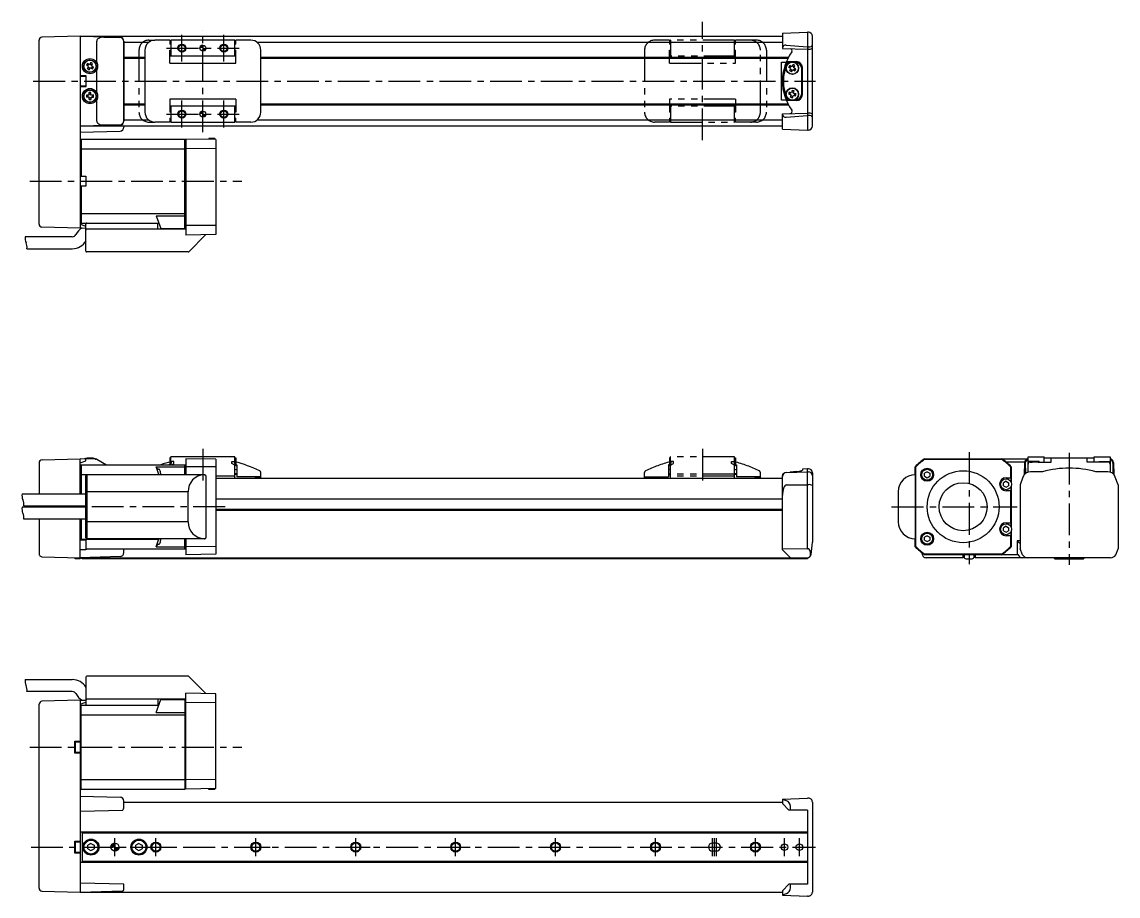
# Model space of a CAD drawing. Extents: x 0 to 914, y -8 to 437.
# Drawn here: x 365 to 914, y 0 to 437 of the extents above; entities that cross this region are included whole.
import ezdxf

# ---------------------------------------------------------------- set-up
doc = ezdxf.new("R2010")
doc.units = 0
doc.header["$LTSCALE"] = 0.5
doc.linetypes.add('CENTER', pattern=[50.8, 31.75, -6.35, 6.35, -6.35])
doc.linetypes.add('PHANTOM', pattern=[63.5, 31.75, -6.35, 6.35, -6.35, 6.35, -6.35])
for name, color, linetype in [('MSM_CENTER', 1, 'CENTER'), ('MSM_CONTINUOUS', 7, 'CONTINUOUS'), ('MSM_IMAGINARY', 6, 'PHANTOM'), ('MSM_NARROW', 5, 'CONTINUOUS')]:
    doc.layers.add(name, color=color, linetype=linetype)

# ---------------------------------------------------------------- blocks, each defined once
blk = doc.blocks.new('*U5')
at = {"layer": 'MSM_CONTINUOUS', "linetype": 'CONTINUOUS'}
for p, q in [((410.12, 25.27), (409.97, 24.5)), ((410.56, 25.91), (410.12, 25.27)), ((411.21, 26.35), (410.56, 25.91)), ((411.97, 26.5), (411.21, 26.35)), ((411.97, 26.35), (411.97, 26.5)), ((411.97, 26.35), (411.97, 25.91)), ((411.97, 25.91), (411.97, 25.27)), ((411.97, 25.27), (411.97, 24.5)), ((411.97, 24.5), (411.97, 23.73)), ((411.97, 23.73), (411.97, 23.09)), ((411.97, 23.09), (411.97, 22.65)), ((412.74, 22.65), (411.97, 22.5)), ((411.97, 22.5), (411.97, 22.65)), ((413.39, 23.09), (412.74, 22.65)), ((413.82, 23.73), (413.39, 23.09)), ((413.97, 24.5), (413.82, 23.73))]:
    blk.add_line(p, q, dxfattribs=at)
for points in [[(410.12, 25.27), (409.97, 24.5), (411.97, 24.5)], [(410.56, 25.91), (410.12, 25.27), (411.97, 25.27)], [(411.21, 26.35), (410.56, 25.91), (411.97, 25.91)], [(411.97, 26.5), (411.21, 26.35), (411.97, 26.35)], [(411.97, 24.5), (411.97, 23.73), (413.82, 23.73)], [(411.97, 23.73), (411.97, 23.09), (413.39, 23.09)], [(411.97, 23.09), (411.97, 22.65), (412.74, 22.65)]]:
    blk.add_solid(points, dxfattribs=at)
at = {"layer": 'MSM_CONTINUOUS', "linetype": 'CONTINUOUS', "extrusion": (0, 0, -1)}
for points in [[(-410.12, 25.27), (-411.97, 25.27), (-411.97, 24.5)], [(-410.56, 25.91), (-411.97, 25.91), (-411.97, 25.27)], [(-411.21, 26.35), (-411.97, 26.35), (-411.97, 25.91)], [(-411.97, 24.5), (-413.97, 24.5), (-413.82, 23.73)], [(-411.97, 23.73), (-413.82, 23.73), (-413.39, 23.09)], [(-411.97, 23.09), (-413.39, 23.09), (-412.74, 22.65)], [(-411.97, 22.65), (-412.74, 22.65), (-411.97, 22.5)]]:
    blk.add_solid(points, dxfattribs=at)
blk = doc.blocks.new('*U6')
at = {"layer": 'MSM_CONTINUOUS', "linetype": 'CONTINUOUS'}
for p, q in [((454.67, 425.03), (454.47, 424.28)), ((455.22, 425.58), (454.67, 425.03)), ((455.97, 425.78), (455.22, 425.58)), ((455.97, 425.58), (455.97, 425.78)), ((455.97, 425.58), (455.97, 425.03)), ((455.97, 425.03), (455.97, 424.28)), ((455.97, 424.28), (455.97, 423.53)), ((455.97, 423.53), (455.97, 422.98)), ((456.72, 422.98), (455.97, 422.78)), ((455.97, 422.78), (455.97, 422.98)), ((457.27, 423.53), (456.72, 422.98)), ((457.47, 424.28), (457.27, 423.53))]:
    blk.add_line(p, q, dxfattribs=at)
for points in [[(454.67, 425.03), (454.47, 424.28), (455.97, 424.28)], [(455.22, 425.58), (454.67, 425.03), (455.97, 425.03)], [(455.97, 425.78), (455.22, 425.58), (455.97, 425.58)], [(455.97, 424.28), (455.97, 423.53), (457.27, 423.53)], [(455.97, 423.53), (455.97, 422.98), (456.72, 422.98)]]:
    blk.add_solid(points, dxfattribs=at)
at = {"layer": 'MSM_CONTINUOUS', "linetype": 'CONTINUOUS', "extrusion": (0, 0, -1)}
for points in [[(-454.67, 425.03), (-455.97, 425.03), (-455.97, 424.28)], [(-455.22, 425.58), (-455.97, 425.58), (-455.97, 425.03)], [(-455.97, 424.28), (-457.47, 424.28), (-457.27, 423.53)], [(-455.97, 423.53), (-457.27, 423.53), (-456.72, 422.98)], [(-455.97, 422.98), (-456.72, 422.98), (-455.97, 422.78)]]:
    blk.add_solid(points, dxfattribs=at)
blk = doc.blocks.new('*U7')
at = {"layer": 'MSM_CONTINUOUS', "linetype": 'CONTINUOUS'}
for p, q in [((454.67, 392.03), (454.47, 391.28)), ((455.22, 392.58), (454.67, 392.03)), ((455.97, 392.78), (455.22, 392.58)), ((455.97, 392.58), (455.97, 392.78)), ((455.97, 392.58), (455.97, 392.03)), ((455.97, 392.03), (455.97, 391.28)), ((455.97, 391.28), (455.97, 390.53)), ((455.97, 390.53), (455.97, 389.98)), ((456.72, 389.98), (455.97, 389.78)), ((455.97, 389.78), (455.97, 389.98)), ((457.27, 390.53), (456.72, 389.98)), ((457.47, 391.28), (457.27, 390.53))]:
    blk.add_line(p, q, dxfattribs=at)
for points in [[(454.67, 392.03), (454.47, 391.28), (455.97, 391.28)], [(455.22, 392.58), (454.67, 392.03), (455.97, 392.03)], [(455.97, 392.78), (455.22, 392.58), (455.97, 392.58)], [(455.97, 391.28), (455.97, 390.53), (457.27, 390.53)], [(455.97, 390.53), (455.97, 389.98), (456.72, 389.98)]]:
    blk.add_solid(points, dxfattribs=at)
at = {"layer": 'MSM_CONTINUOUS', "linetype": 'CONTINUOUS', "extrusion": (0, 0, -1)}
for points in [[(-454.67, 392.03), (-455.97, 392.03), (-455.97, 391.28)], [(-455.22, 392.58), (-455.97, 392.58), (-455.97, 392.03)], [(-455.97, 391.28), (-457.47, 391.28), (-457.27, 390.53)], [(-455.97, 390.53), (-457.27, 390.53), (-456.72, 389.98)], [(-455.97, 389.98), (-456.72, 389.98), (-455.97, 389.78)]]:
    blk.add_solid(points, dxfattribs=at)

msp = doc.modelspace()

# ---------------------------------------------------------------- linework, layer by layer
at = {"layer": 'MSM_CENTER'}
for p, q in [((705.97, 378.16), (705.97, 437.4)), ((445.47, 417.55), (445.47, 431.01)), ((455.97, 382.27), (455.97, 433.18)), ((466.47, 417.55), (466.47, 431.01)), ((437.82, 424.28), (474.12, 424.28)), ((371.11, 407.78), (762.47, 407.78)), ((445.47, 384.55), (445.47, 398.01)), ((466.47, 384.55), (466.47, 398.01)), ((437.82, 391.28), (474.12, 391.28)), ((369.3, 357.74), (475.53, 357.74)), ((455.97, 223.82), (455.97, 204.82)), ((455.97, 223.82), (455.97, 204.82)), ((705.97, 223.82), (705.97, 204.82)), ((839.43, 222.1), (839.43, 166.04)), ((889.47, 221.85), (889.47, 165.79)), ((467.04, 194.82), (386.01, 194.82)), ((800.65, 194.82), (863.51, 194.82)), ((369.3, 74.54), (475.53, 74.54)), ((411.97, 20), (411.97, 29)), ((432.47, 20), (432.47, 29)), ((482.47, 20), (482.47, 29)), ((532.47, 20), (532.47, 29)), ((582.47, 20), (582.47, 29)), ((632.47, 20), (632.47, 29)), ((682.47, 20), (682.47, 29)), ((710.97, 20), (710.97, 29)), ((711.97, 20), (711.97, 29)), ((712.97, 20), (712.97, 29)), ((732.47, 20), (732.47, 29)), ((746.97, 20), (746.97, 29)), ((754.47, 20), (754.47, 29)), ((369.96, 24.5), (762.47, 24.5)), ((425.29, 24.5), (439.65, 24.5)), ((475.29, 24.5), (489.65, 24.5)), ((525.29, 24.5), (539.65, 24.5)), ((575.29, 24.5), (589.65, 24.5)), ((625.29, 24.5), (639.65, 24.5)), ((675.29, 24.5), (689.65, 24.5)), ((725.29, 24.5), (739.65, 24.5))]:
    msp.add_line(p, q, dxfattribs=at)
at = {"layer": 'MSM_CONTINUOUS'}
for p, q in [((373.97, 336.28), (373.97, 428.28)), ((394.47, 430.28), (375.43, 429.78)), ((394.47, 430.28), (414.53, 429.76)), ((394.47, 430.28), (745.97, 430.28)), ((394.47, 430.28), (394.47, 334.2)), ((406.39, 429.72), (414.39, 429.63)), ((439.47, 428.28), (431.97, 428.28)), ((439.47, 428.28), (439.47, 426.28)), ((471.97, 428.28), (439.97, 428.28)), ((439.97, 428.28), (439.97, 420.28)), ((471.97, 420.28), (471.97, 428.28)), ((479.97, 428.28), (472.47, 428.28)), ((472.47, 426.28), (472.47, 428.28)), ((745.97, 431.85), (758.47, 432.28)), ((745.97, 431.85), (745.97, 424.07)), ((758.97, 432.28), (758.47, 432.28)), ((758.47, 432.28), (758.47, 383.28)), ((760.97, 385.28), (760.97, 430.28)), ((402.85, 417.05), (402.85, 427.81)), ((416.37, 387.91), (416.37, 427.66)), ((416.41, 425.37), (416.41, 417.78)), ((416.46, 427.37), (416.47, 427.37)), ((416.46, 427.28), (428.97, 427.28)), ((416.47, 427.76), (416.47, 427.28)), ((426.97, 423.28), (426.97, 392.28)), ((439.47, 427.28), (439.97, 427.28)), ((439.97, 426.28), (439.47, 426.28)), ((439.47, 423.28), (439.97, 423.28)), ((439.47, 416.78), (439.47, 423.28)), ((471.97, 427.28), (472.47, 427.28)), ((472.47, 426.28), (471.97, 426.28)), ((471.97, 423.28), (472.47, 423.28)), ((472.47, 416.78), (472.47, 423.28)), ((482.97, 427.28), (745.97, 427.28)), ((484.97, 392.29), (484.97, 423.27)), ((745.97, 424.09), (745.97, 424.07)), ((745.97, 424.07), (758.47, 423.78)), ((747.9, 425.85), (758.47, 424.91)), ((758.97, 424.91), (758.47, 424.91)), ((758.97, 423.78), (758.47, 423.78)), ((399.89, 417.06), (399.28, 415.98)), ((416.41, 419.78), (426.97, 419.78)), ((416.41, 419.28), (426.97, 419.28)), ((416.42, 417.75), (416.41, 417.78)), ((416.42, 417.75), (416.42, 397.82)), ((472.47, 420.28), (439.47, 420.28)), ((484.97, 419.78), (749.05, 419.78)), ((484.97, 419.28), (748.78, 419.28)), ((745.47, 417.28), (747.85, 417.28)), ((745.47, 398.28), (745.47, 417.28)), ((748.4, 417.53), (752.97, 417.53)), ((748.62, 417.03), (749.44, 417.03)), ((752.51, 417.03), (752.97, 417.03)), ((398.77, 415.09), (397.7, 415.7)), ((398.16, 414.02), (398.77, 415.09)), ((399.28, 415.98), (398.21, 416.59)), ((398.27, 415.37), (398.78, 416.27)), ((399.38, 414.08), (398.49, 414.59)), ((399.06, 413.51), (399.67, 414.58)), ((399.56, 416.48), (400.46, 415.97)), ((399.67, 414.58), (400.74, 413.97)), ((400.67, 415.19), (400.16, 414.3)), ((400.17, 415.48), (400.78, 416.55)), ((401.24, 414.87), (400.17, 415.48)), ((402.85, 402.05), (402.85, 413.52)), ((439.47, 416.78), (472.47, 416.78)), ((750.27, 414.08), (749.2, 414.68)), ((749.67, 413.01), (750.27, 414.08)), ((750.77, 414.98), (749.7, 415.58)), ((749.77, 414.36), (750.27, 415.26)), ((750.89, 413.08), (749.99, 413.58)), ((750.57, 412.51), (751.17, 413.58)), ((751.37, 416.06), (750.77, 414.98)), ((751.05, 415.48), (751.95, 414.98)), ((751.17, 413.58), (752.25, 412.98)), ((751.67, 414.48), (752.27, 415.56)), ((752.75, 413.88), (751.67, 414.48)), ((752.17, 414.2), (751.67, 413.3)), ((755.47, 414.53), (755.47, 401.03)), ((755.97, 401.03), (755.97, 414.53)), ((397.59, 410.4), (394.47, 410.4)), ((394.47, 410.28), (397.47, 410.28)), ((397.59, 410.4), (397.47, 410.28)), ((397.47, 410.28), (397.47, 405.28)), ((397.59, 405.17), (397.59, 410.4)), ((397.47, 405.28), (394.47, 405.28)), ((394.47, 405.17), (397.59, 405.17)), ((397.47, 405.28), (397.59, 405.17)), ((398.94, 400.78), (397.71, 400.74)), ((398.4, 399.73), (398.37, 400.76)), ((398.9, 402.01), (398.94, 400.78)), ((398.92, 401.35), (399.95, 401.39)), ((399.97, 400.81), (399.93, 402.04)), ((401.2, 400.86), (399.97, 400.81)), ((400.54, 400.83), (400.58, 399.8)), ((750.36, 400.9), (749.16, 401.17)), ((750.59, 401.9), (749.39, 402.18)), ((749.8, 401.02), (750.03, 402.03)), ((750.08, 399.7), (750.36, 400.9)), ((750.86, 403.1), (750.59, 401.9)), ((750.71, 402.46), (751.72, 402.23)), ((751.08, 399.47), (751.36, 400.67)), ((751.36, 400.67), (752.56, 400.39)), ((751.59, 401.67), (751.86, 402.87)), ((752.79, 401.39), (751.59, 401.67)), ((752.15, 401.54), (751.92, 400.54)), ((398.98, 399.75), (397.75, 399.71)), ((399.02, 398.52), (398.98, 399.75)), ((400.02, 399.21), (398.99, 399.18)), ((400, 399.79), (401.23, 399.83)), ((400.05, 398.56), (400, 399.79)), ((402.85, 387.76), (402.85, 398.52)), ((416.42, 397.82), (416.41, 397.78)), ((416.41, 397.78), (416.41, 390.19)), ((426.97, 396.28), (416.41, 396.28)), ((426.97, 395.78), (416.41, 395.78)), ((472.47, 398.78), (439.47, 398.78)), ((439.47, 398.78), (439.47, 392.28)), ((472.47, 395.28), (439.47, 395.28)), ((439.97, 395.28), (439.97, 387.28)), ((471.97, 387.28), (471.97, 395.28)), ((472.47, 398.78), (472.47, 392.28)), ((748.78, 396.28), (484.97, 396.28)), ((749.05, 395.78), (484.97, 395.78)), ((747.85, 398.28), (745.47, 398.28)), ((752.97, 398.03), (748.4, 398.03)), ((749.44, 398.53), (748.62, 398.53)), ((751.23, 400.11), (750.23, 400.34)), ((752.97, 398.53), (752.51, 398.53)), ((439.97, 392.28), (439.47, 392.28)), ((472.47, 392.28), (471.97, 392.28)), ((745.97, 391.49), (758.47, 391.78)), ((745.97, 391.49), (745.97, 391.48)), ((745.97, 383.72), (745.97, 391.49)), ((747.9, 389.72), (758.47, 390.65)), ((758.97, 391.78), (758.47, 391.78)), ((758.97, 390.65), (758.47, 390.65)), ((414.53, 385.81), (394.47, 385.28)), ((745.97, 385.28), (394.47, 385.28)), ((406.39, 385.85), (414.39, 385.94)), ((428.97, 388.28), (416.46, 388.28)), ((416.46, 388.19), (416.47, 388.19)), ((416.47, 388.28), (416.47, 387.81)), ((416.47, 385.28), (416.47, 384.81)), ((439.47, 387.28), (431.97, 387.28)), ((439.47, 389.28), (439.47, 387.28)), ((439.47, 389.28), (439.97, 389.28)), ((439.97, 388.28), (439.47, 388.28)), ((439.97, 387.28), (471.97, 387.28)), ((471.97, 389.28), (472.47, 389.28)), ((472.47, 388.28), (471.97, 388.28)), ((472.47, 387.28), (472.47, 389.28)), ((479.97, 387.28), (472.47, 387.28)), ((745.97, 388.28), (482.97, 388.28)), ((394.47, 382.28), (414.53, 382.81)), ((394.97, 378.78), (394.47, 378.28)), ((394.97, 378.78), (446.97, 378.78)), ((394.97, 378.78), (394.97, 360.24)), ((447.47, 378.28), (446.97, 378.78)), ((446.97, 333.98), (446.97, 378.78)), ((462.47, 378.52), (447.47, 378.78)), ((447.47, 378.78), (447.47, 330.78)), ((458.97, 379.03), (458.97, 378.58)), ((461.97, 379.03), (458.97, 379.03)), ((461.97, 379.03), (461.97, 378.53)), ((462.47, 378.52), (462.47, 331.04)), ((745.97, 383.72), (758.47, 383.28)), ((758.97, 383.28), (758.47, 383.28)), ((394.47, 373.78), (394.97, 373.95)), ((394.97, 373.95), (446.97, 373.95)), ((447.47, 373.78), (446.97, 373.95)), ((462.47, 373.98), (447.47, 374.06)), ((394.47, 360.24), (397.47, 360.24)), ((397.47, 360.24), (397.47, 355.24)), ((397.47, 355.24), (394.47, 355.24)), ((394.97, 355.24), (394.97, 336.78)), ((394.47, 341.79), (394.97, 341.62)), ((394.97, 341.62), (446.97, 341.62)), ((432.53, 340.42), (446.97, 340.42)), ((432.53, 340.42), (434.87, 333.98)), ((447.47, 341.79), (446.97, 341.62)), ((394.47, 334.2), (375.43, 334.7)), ((394.47, 337.28), (394.97, 336.78)), ((394.47, 336.24), (397.47, 335.24)), ((394.97, 336.78), (433.85, 336.78)), ((397.47, 322.78), (397.47, 336.28)), ((433.47, 333.78), (433.47, 336.78)), ((462.47, 335.58), (447.47, 335.5)), ((390.61, 329.94), (367.08, 329.94)), ((394.47, 334.28), (397.47, 334.32)), ((447.47, 333.78), (397.97, 333.78)), ((434.87, 333.98), (446.97, 333.98)), ((445.57, 333.98), (445.57, 333.78)), ((446.97, 333.98), (447.47, 334.48)), ((462.47, 331.04), (447.47, 330.78)), ((457.47, 330.96), (448.94, 322.43)), ((367.89, 323.94), (390.61, 323.94)), ((448.59, 322.28), (397.97, 322.28)), ((471.97, 219.82), (439.97, 219.82)), ((439.97, 217.31), (439.97, 219.82)), ((471.97, 217.31), (471.97, 219.82)), ((868.97, 219.82), (876.97, 219.82)), ((868.97, 212.14), (868.97, 219.82)), ((876.97, 217.19), (876.97, 219.82)), ((901.97, 219.82), (909.97, 219.82)), ((901.97, 217.19), (901.97, 219.82)), ((909.97, 219.82), (909.97, 212.14)), ((373.97, 216.72), (373.97, 201.32)), ((375.53, 218.32), (394.47, 218.82)), ((394.47, 201.32), (394.47, 218.82)), ((402.85, 218.6), (394.47, 218.82)), ((394.47, 216.82), (397.47, 217.82)), ((394.47, 215.32), (394.97, 215.82)), ((394.97, 215.82), (446.97, 215.82)), ((394.97, 215.82), (394.97, 201.32)), ((397.47, 217.82), (397.47, 218.74)), ((398.77, 219.18), (398.77, 219.13)), ((398.94, 219.15), (398.94, 219.18)), ((398.98, 219.18), (398.98, 219.15)), ((399.67, 219.09), (399.67, 219.18)), ((400, 219.18), (400, 219.18)), ((400.17, 219.18), (400.17, 219.02)), ((402.11, 218.62), (402.51, 218.62)), ((402.51, 218.61), (402.51, 218.62)), ((402.85, 218.6), (407.67, 215.82)), ((432.53, 214.83), (446.97, 214.83)), ((439.47, 215.82), (438.97, 215.82)), ((439.47, 219.32), (439.47, 215.82)), ((439.97, 219.32), (439.47, 219.32)), ((441.47, 217.42), (439.97, 217.42)), ((439.97, 215.82), (439.97, 215.99)), ((440.17, 217.11), (440.17, 216.59)), ((440.43, 215.82), (441.47, 216.42)), ((441.47, 216.42), (441.47, 217.42)), ((447.47, 215.32), (446.97, 215.82)), ((446.97, 210.82), (446.97, 215.82)), ((447.47, 214.46), (446.97, 214.83)), ((447.47, 218.82), (447.47, 210.82)), ((462.47, 218.56), (447.47, 218.82)), ((447.47, 215.32), (447.47, 215.32)), ((462.47, 214.71), (447.47, 214.82)), ((462.47, 218.56), (462.47, 171.08)), ((470.47, 217.42), (471.97, 217.42)), ((470.47, 216.42), (470.47, 217.42)), ((471.97, 215.55), (470.47, 216.42)), ((471.77, 217.11), (471.77, 216.59)), ((471.97, 219.32), (472.47, 219.32)), ((471.97, 209.12), (471.97, 215.99)), ((472.97, 215.12), (471.97, 215.55)), ((472.47, 219.32), (472.47, 215.64)), ((472.47, 215.82), (472.97, 215.82)), ((472.97, 215.82), (472.97, 209.82)), ((812.43, 210.82), (812.43, 214.82)), ((812.69, 214.71), (812.43, 214.82)), ((812.69, 174.92), (812.69, 214.71)), ((817.15, 218.82), (868.97, 218.82)), ((817.23, 218.56), (817.15, 218.82)), ((817.23, 218.56), (855.63, 218.56)), ((855.63, 218.56), (855.71, 218.82)), ((857.73, 217.32), (861.21, 217.32)), ((858.61, 217.32), (867.3, 217.32)), ((860.17, 214.71), (860.43, 214.82)), ((860.17, 214.71), (860.17, 209.32)), ((860.43, 214.82), (860.43, 207.21)), ((867.08, 210.89), (867.24, 216.87)), ((867.54, 216.56), (867.63, 211.94)), ((874.47, 217.42), (868.97, 217.42)), ((869.97, 217.19), (870.97, 217.19)), ((870.97, 217.19), (870.97, 217.31)), ((870.97, 217.31), (873.97, 217.31)), ((873.97, 217.31), (873.97, 217.19)), ((873.97, 217.19), (880.47, 217.19)), ((874.47, 217.42), (874.47, 217.19)), ((876.97, 219.32), (901.97, 219.32)), ((880.47, 217.19), (880.47, 219.32)), ((898.47, 217.19), (898.47, 219.32)), ((904.97, 217.19), (898.47, 217.19)), ((904.47, 217.42), (904.47, 217.19)), ((904.47, 217.42), (909.97, 217.42)), ((904.97, 217.31), (904.97, 217.19)), ((904.97, 217.31), (907.97, 217.31)), ((907.97, 217.19), (907.97, 217.31)), ((908.97, 217.19), (907.97, 217.19)), ((911.4, 216.56), (911.32, 211.94)), ((911.71, 216.87), (911.87, 210.89)), ((394.47, 210.81), (394.97, 210.98)), ((394.97, 210.98), (433.85, 210.98)), ((397.47, 179.32), (397.47, 210.32)), ((397.97, 210.82), (397.97, 178.82)), ((456.78, 210.82), (397.97, 210.82)), ((433.85, 210.98), (433.85, 210.82)), ((456.59, 210.82), (456.75, 210.82)), ((457.47, 210.32), (457.47, 179.32)), ((471.97, 210.12), (462.47, 210.12)), ((462.47, 209.12), (745.97, 209.12)), ((471.97, 213.65), (472.97, 213.36)), ((472.97, 211.32), (471.97, 211.32)), ((472.97, 210.98), (471.97, 210.98)), ((484.97, 209.82), (472.97, 209.82)), ((484.97, 209.32), (483.72, 209.32)), ((484.97, 209.32), (484.97, 211.87)), ((745.97, 173.32), (745.97, 210.43)), ((746.35, 211.12), (746.07, 211.12)), ((746.47, 211.62), (746.87, 211.62)), ((746.47, 211.62), (746.47, 211.27)), ((747.9, 211.95), (758.47, 212.32)), ((758.47, 213.82), (755.97, 213.6)), ((755.97, 213.6), (755.97, 213.14)), ((758.47, 173.82), (758.47, 213.82)), ((758.97, 213.82), (758.47, 213.82)), ((758.47, 212.32), (758.97, 212.32)), ((760.97, 211.82), (760.97, 177.02)), ((812.59, 210.82), (812.43, 210.82)), ((812.61, 179.32), (812.61, 210.32)), ((818.43, 212.3), (817.15, 211.56)), ((817.15, 210.08), (817.15, 211.56)), ((817.15, 210.08), (818.43, 209.34)), ((818.43, 212.3), (819.71, 211.56)), ((818.43, 209.34), (819.71, 210.08)), ((819.71, 211.56), (819.71, 210.08)), ((857.93, 209.32), (860.23, 209.32)), ((860.23, 209.32), (860.23, 207.58)), ((866.38, 209.69), (864.97, 205.82)), ((876.18, 212.32), (870.14, 212.32)), ((908.81, 212.32), (902.77, 212.32)), ((913.97, 205.82), (912.56, 209.69)), ((747.9, 205.75), (758.47, 205.82)), ((758.97, 205.82), (758.47, 205.82)), ((857.93, 207.55), (856.65, 206.81)), ((856.65, 205.33), (856.65, 206.81)), ((856.65, 205.33), (857.93, 204.59)), ((857.93, 207.55), (859.21, 206.81)), ((857.93, 204.59), (859.21, 205.33)), ((859.21, 206.81), (859.21, 205.33)), ((860.23, 204.56), (860.23, 202.82)), ((860.43, 204.92), (860.43, 184.71)), ((864.97, 205.82), (864.97, 173.82)), ((913.97, 205.82), (913.97, 173.82)), ((365.47, 201.32), (397.47, 201.32)), ((448.59, 202.32), (397.47, 202.32)), ((448.59, 187.32), (448.59, 202.32)), ((462.47, 198.82), (745.97, 198.82)), ((803.93, 202.32), (803.93, 187.32)), ((860.23, 202.82), (857.93, 202.82)), ((860.17, 202.82), (860.17, 186.82)), ((397.47, 194.57), (365.47, 194.57)), ((366.28, 195.32), (397.47, 195.32)), ((373.97, 195.32), (373.97, 194.57)), ((394.47, 194.57), (394.47, 195.32)), ((394.97, 195.32), (394.97, 194.57)), ((462.47, 193.61), (745.97, 193.61)), ((462.47, 193.32), (745.97, 193.32)), ((462.47, 193.03), (745.97, 193.03)), ((397.47, 188.57), (366.28, 188.57)), ((373.97, 188.57), (373.97, 171.82)), ((394.47, 168.82), (394.47, 188.57)), ((394.97, 188.57), (394.97, 178.32)), ((448.59, 187.32), (397.47, 187.32)), ((857.93, 186.82), (860.23, 186.82)), ((860.23, 186.82), (860.23, 185.08)), ((857.93, 185.05), (856.65, 184.31)), ((856.65, 182.83), (856.65, 184.31)), ((856.65, 182.83), (857.93, 182.09)), ((857.93, 185.05), (859.21, 184.31)), ((857.93, 182.09), (859.21, 182.83)), ((859.21, 184.31), (859.21, 182.83)), ((860.23, 182.06), (860.23, 180.32)), ((860.43, 182.42), (860.43, 174.82)), ((394.47, 178.83), (394.97, 178.65)), ((394.47, 178.32), (397.47, 178.32)), ((394.97, 178.65), (433.85, 178.65)), ((397.47, 178.32), (397.47, 173.32)), ((456.78, 178.82), (397.97, 178.82)), ((433.85, 178.82), (433.85, 178.65)), ((446.97, 173.82), (446.97, 178.82)), ((447.47, 178.82), (447.47, 170.82)), ((812.43, 178.82), (812.59, 178.82)), ((812.43, 174.82), (812.43, 178.82)), ((818.43, 180.3), (817.15, 179.56)), ((817.15, 178.08), (817.15, 179.56)), ((817.15, 178.08), (818.43, 177.34)), ((818.43, 180.3), (819.71, 179.56)), ((818.43, 177.34), (819.71, 178.08)), ((819.71, 179.56), (819.71, 178.08)), ((860.23, 180.32), (857.93, 180.32)), ((860.17, 180.32), (860.17, 174.92)), ((863.47, 177.82), (864.5, 176.79)), ((863.47, 177.82), (863.47, 170.82)), ((864.97, 177.82), (863.47, 177.82)), ((397.47, 173.32), (394.47, 173.32)), ((397.47, 173.82), (446.97, 173.82)), ((416.47, 171.84), (416.47, 173.82)), ((416.47, 173.73), (447.47, 173.73)), ((432.53, 174.8), (446.97, 174.8)), ((446.97, 174.8), (447.47, 175.18)), ((446.97, 173.82), (447.47, 174.32)), ((462.47, 174.92), (447.47, 174.82)), ((462.47, 171.08), (447.47, 170.82)), ((745.97, 173.9), (758.47, 173.82)), ((745.97, 173.32), (749.97, 169.32)), ((758.79, 173.82), (758.47, 173.82)), ((760.1, 170.77), (760.13, 170.34)), ((812.69, 174.92), (812.43, 174.82)), ((815.89, 171.32), (815.89, 171.72)), ((817.23, 171.08), (817.15, 170.82)), ((864.04, 170.82), (817.15, 170.82)), ((855.63, 171.08), (817.23, 171.08)), ((836.35, 170.82), (836.35, 169.32)), ((836.39, 170.82), (836.39, 169.39)), ((836.89, 170.82), (836.89, 169.82)), ((841.89, 169.82), (841.89, 170.82)), ((842.39, 170.82), (842.39, 169.39)), ((842.44, 170.82), (842.44, 169.32)), ((855.63, 171.08), (855.71, 170.82)), ((860.17, 174.92), (860.43, 174.82)), ((863.5, 171.29), (863.72, 171.07)), ((866.08, 170.77), (864.97, 173.82)), ((912.86, 170.77), (913.97, 173.82)), ((375.43, 169.82), (394.47, 169.32)), ((391.97, 168.82), (391.97, 169.38)), ((394.47, 168.82), (391.97, 168.82)), ((414.53, 169.84), (394.47, 169.32)), ((394.47, 169.32), (758.47, 169.32)), ((395.47, 168.82), (395.47, 169.32)), ((395.47, 169.12), (758.47, 169.12)), ((758.47, 168.82), (395.47, 168.82)), ((758.47, 169.32), (758.47, 168.82)), ((836.35, 169.32), (817.89, 169.32)), ((836.39, 169.39), (836.35, 169.32)), ((836.99, 169.39), (836.39, 169.39)), ((837.89, 168.82), (840.89, 168.82)), ((842.39, 169.39), (841.79, 169.39)), ((842.44, 169.32), (842.39, 169.39)), ((910.23, 169.32), (842.44, 169.32)), ((861.21, 169.32), (842.44, 169.32)), ((881.97, 169.32), (881.97, 169.12)), ((882.27, 168.82), (881.97, 169.12)), ((882.27, 168.82), (896.67, 168.82)), ((896.97, 169.12), (896.67, 168.82)), ((896.97, 169.12), (896.97, 169.32)), ((448.59, 110), (397.97, 110)), ((457.47, 101.33), (448.94, 109.85)), ((367.08, 108.34), (390.61, 108.34)), ((397.47, 109.5), (397.47, 96)), ((390.61, 102.34), (367.89, 102.34)), ((447.47, 53.5), (447.47, 101.5)), ((462.47, 101.24), (447.47, 101.5)), ((462.47, 53.76), (462.47, 101.24)), ((373.97, 4), (373.97, 96.06)), ((394.47, 98), (375.43, 97.5)), ((394.47, 98), (394.47, 2)), ((394.47, 98), (397.47, 97.96)), ((394.47, 96.04), (397.47, 97.04)), ((394.47, 95), (394.97, 95.5)), ((394.97, 53.5), (394.97, 95.5)), ((394.97, 95.5), (433.85, 95.5)), ((447.47, 98.5), (397.97, 98.5)), ((432.53, 91.87), (434.87, 98.3)), ((433.47, 98.5), (433.47, 95.5)), ((434.87, 98.3), (446.97, 98.3)), ((445.57, 98.3), (445.57, 98.5)), ((446.97, 98.3), (446.97, 53.5)), ((446.97, 98.3), (447.47, 97.8)), ((462.47, 96.7), (447.47, 96.78)), ((394.47, 90.49), (394.97, 90.66)), ((394.97, 90.66), (446.97, 90.66)), ((432.53, 91.87), (446.97, 91.87)), ((447.47, 90.49), (446.97, 90.66)), ((391.87, 77.54), (394.47, 77.59)), ((391.87, 71.54), (391.87, 77.54)), ((391.87, 77), (391.97, 77)), ((391.97, 77.54), (391.97, 71.54)), ((394.47, 77.04), (391.97, 77.04)), ((391.97, 72), (391.87, 72)), ((394.47, 71.49), (391.87, 71.54)), ((391.97, 72.04), (394.47, 72.04)), ((394.47, 58.51), (394.97, 58.34)), ((394.97, 58.34), (446.97, 58.34)), ((447.47, 58.51), (446.97, 58.34)), ((462.47, 58.3), (447.47, 58.22)), ((394.97, 53.5), (394.47, 54)), ((394.47, 50), (414.53, 49.47)), ((394.97, 53.5), (446.97, 53.5)), ((447.47, 54), (446.97, 53.5)), ((462.47, 53.76), (447.47, 53.5)), ((458.97, 53.25), (458.97, 53.7)), ((461.97, 53.25), (458.97, 53.25)), ((461.97, 53.25), (461.97, 53.75)), ((416.47, 44.52), (416.47, 47.48)), ((416.47, 47), (745.97, 47)), ((745.97, 48.56), (758.47, 49)), ((745.97, 48.56), (745.97, 46.3)), ((748, 47.69), (745.97, 48.35)), ((745.97, 46.3), (749.28, 43)), ((749.97, 43), (749.97, 44.94)), ((758.79, 49), (758.47, 49)), ((758.97, 49), (758.79, 49)), ((760.97, 47), (760.97, 2)), ((394.47, 42.5), (415.83, 43.06)), ((758.47, 43), (749.28, 43)), ((758.47, 43), (758.47, 6)), ((391.87, 27.5), (394.47, 27.55)), ((391.87, 21.5), (391.87, 27.5)), ((391.97, 27.5), (391.97, 21.5)), ((758.47, 32), (394.47, 32)), ((395.47, 32), (395.47, 17)), ((395.47, 31.7), (758.47, 31.7)), ((394.47, 27), (391.97, 27)), ((391.97, 22), (394.47, 22)), ((399.97, 26.27), (398.44, 25.39)), ((398.44, 23.61), (398.44, 25.39)), ((398.44, 23.61), (399.97, 22.73)), ((399.97, 26.27), (401.51, 25.39)), ((399.97, 22.73), (401.51, 23.61)), ((401.51, 25.39), (401.51, 23.61)), ((423.97, 26.27), (422.44, 25.39)), ((422.44, 23.61), (422.44, 25.39)), ((422.44, 23.61), (423.97, 22.73)), ((423.97, 26.27), (425.51, 25.39)), ((423.97, 22.73), (425.51, 23.61)), ((425.51, 25.39), (425.51, 23.61)), ((712.97, 26.5), (710.97, 26.5)), ((712.97, 22.5), (710.97, 22.5)), ((394.47, 21.45), (391.87, 21.5)), ((394.47, 17), (758.47, 17)), ((758.47, 17.3), (395.47, 17.3)), ((416.35, 5.93), (394.47, 6.5)), ((749.28, 6), (745.97, 2.7)), ((758.47, 6), (749.28, 6)), ((749.97, 4.06), (749.97, 6)), ((375.43, 2.5), (394.47, 2)), ((394.47, 2), (415.5, 2.55)), ((394.47, 2), (745.97, 2)), ((416.47, 3.55), (416.47, 5.45)), ((745.97, 2.7), (745.97, 0.44)), ((745.97, 0.65), (748, 1.31)), ((745.97, 0.44), (758.47, 0)), ((758.79, 0), (758.47, 0)), ((758.79, 0), (758.97, 0))]:
    msp.add_line(p, q, dxfattribs=at)
for centre, radius in [((445.47, 424.28), 1.62), ((455.97, 424.28), 1.5), ((466.47, 424.28), 1.62), ((399.47, 415.28), 3.81), ((399.47, 415.28), 3.77), ((399.47, 415.28), 3.15), ((399.47, 415.28), 3.04), ((750.97, 414.28), 3.15), ((750.97, 414.28), 3.04), ((399.47, 400.28), 3.81), ((399.47, 400.28), 3.77), ((399.47, 400.28), 3.15), ((399.47, 400.28), 3.04), ((750.97, 401.28), 3.15), ((750.97, 401.28), 3.04), ((445.47, 391.28), 1.62), ((455.97, 391.28), 1.5), ((466.47, 391.28), 1.62), ((818.43, 210.82), 3.25), ((818.43, 210.82), 2.75), ((836.43, 194.82), 18), ((857.93, 206.07), 2.75), ((836.43, 194.82), 12), ((818.43, 178.82), 3.25), ((818.43, 178.82), 2.75), ((857.93, 183.57), 2.75), ((399.97, 24.5), 4), ((399.97, 24.5), 3.5), ((423.97, 24.5), 4), ((423.97, 24.5), 3.5), ((411.97, 24.5), 2), ((432.47, 24.5), 2.07), ((482.47, 24.5), 2.07), ((532.47, 24.5), 2.07), ((582.47, 24.5), 2.07), ((632.47, 24.5), 2.07), ((682.47, 24.5), 2.07), ((732.47, 24.5), 2.07), ((746.97, 24.5), 1.65), ((754.47, 24.5), 1.65)]:
    msp.add_circle(centre, radius, dxfattribs=at)
for centre, radius, start, end in [((375.47, 428.28), 1.5, 91.5, 180), ((404.09, 427.79), 1.23, 141.5892, 179.0309), ((404.94, 427.11), 2.32, 117.0165, 141.4976), ((406.21, 424.44), 5.28, 88.1277, 116.1982), ((414.39, 427.65), 1.98, 0.2762, 89.9365), ((414.47, 427.76), 2, 359.9936, 88.5059), ((414.47, 427.76), 2, 360, 88.5), ((431.97, 423.28), 5, 90, 180), ((479.97, 423.28), 5, 359.9011, 90), ((758.97, 430.28), 2, 0, 90), ((435.94, 425.87), 19.53, 175.5777, 181.4487), ((747.71, 424.13), 1.73, 83.5026, 181.2145), ((749.89, 422.98), 0.999, 323.5984, 88.8256), ((759.04, 428.75), 3.84, 268.9745, 290.496), ((759.06, 428.89), 5.11, 269.0654, 289.5915), ((759.91, 426.41), 1.34, 290.8097, 312.7831), ((760.64, 424.4), 0.346, 292.091, 344.6385), ((760.52, 425.76), 0.453, 311.5025, 357.198), ((391.77, 401.71), 17.36, 58.7382, 62.139), ((770.94, 407.78), 24.96, 144.1874, 215.8126), ((767.66, 407.78), 21.59, 153.1554, 206.8446), ((767.47, 407.78), 21, 153.8656, 206.1344), ((752.97, 414.53), 3, 0, 90), ((752.97, 414.53), 2.5, 0, 90), ((413.04, 407.59), 17.35, 148.7376, 152.1398), ((407.17, 428.85), 17.35, 238.7383, 242.1393), ((385.9, 422.98), 17.36, 328.7389, 332.1385), ((764.6, 406.69), 17.35, 149.1792, 152.5813), ((758.57, 427.91), 17.35, 239.1799, 242.5808), ((743.38, 400.65), 17.36, 59.1798, 62.5805), ((737.34, 421.88), 17.36, 329.1805, 332.58), ((415.06, 400.8), 17.35, 180.2148, 183.6169), ((399.99, 384.69), 17.36, 90.2154, 93.6161), ((383.87, 399.76), 17.36, 0.2161, 3.6157), ((766.17, 397.8), 17.35, 165.3778, 168.7799), ((747.48, 386.07), 17.36, 75.3784, 78.7791), ((735.76, 404.77), 17.36, 345.379, 348.7786), ((752.97, 401.03), 2.5, 270, 0), ((752.97, 401.03), 3, 270, 0), ((398.95, 415.88), 17.35, 270.2155, 273.6165), ((754.46, 416.49), 17.35, 255.3784, 258.7794), ((435.94, 389.7), 19.53, 178.5513, 184.4223), ((431.97, 392.28), 5, 180, 270), ((479.97, 392.28), 5, 270, 0.0989), ((747.71, 391.44), 1.73, 178.7855, 276.4974), ((749.89, 392.58), 0.999, 271.1649, 36.4065), ((759.06, 386.67), 5.11, 70.4085, 90.9346), ((758.94, 386.23), 4.42, 70.9282, 89.601), ((759.91, 389.16), 1.34, 47.216, 69.1916), ((760.64, 391.17), 0.346, 15.3615, 67.909), ((760.52, 389.8), 0.453, 2.8121, 48.4932), ((404.09, 387.78), 1.23, 180.9691, 218.4106), ((404.94, 388.46), 2.32, 218.5022, 242.984), ((406.21, 391.13), 5.28, 243.8015, 271.8725), ((414.39, 387.92), 1.98, 270.0637, 359.7237), ((414.47, 387.81), 2, 271.494, 0.0064), ((414.47, 387.81), 2, 271.4999, 0.0002), ((414.47, 384.81), 2, 271.4999, 0.0002), ((758.97, 385.28), 2, 270, 0), ((375.47, 336.2), 1.5, 180, 268.5), ((397.97, 336.28), 0.5, 90, 180), ((399.84, 326.94), 8.5, 106.1682, 106.1683), ((390.61, 331.94), 2, 270, 331.5632), ((399.84, 326.94), 8.5, 120.0944, 151.5629), ((397.97, 333.28), 0.5, 90, 180), ((390.61, 331.94), 8, 270, 329.1237), ((397.97, 322.78), 0.5, 180.0007, 269.9993), ((448.59, 322.78), 0.5, 269.9982, 315.0025), ((375.57, 216.72), 1.6, 91.5, 180), ((399.47, 211.24), 7.98, 97.5141, 109.5659), ((399.22, 213.11), 6.09, 94.2757, 104.4947), ((397.95, 216.91), 2.11, 83.0946, 96.9054), ((399.73, 213.11), 6.09, 94.2757, 104.4947), ((399.46, 211.23), 7.97, 93.7098, 94.9365), ((399.14, 219.09), 0.216, 154.5422, 164.879), ((398.8, 219.1), 0.2, 16.7585, 25.6832), ((398.99, 217.07), 2.13, 65.2366, 82.2705), ((399.93, 217.19), 2.02, 97.5027, 103.1234), ((399.22, 213.14), 6.06, 80.8973, 85.7373), ((400.33, 212.47), 6.55, 86.0805, 93.9195), ((400.15, 219.1), 0.2, 154.3218, 163.226), ((399.46, 211.25), 7.95, 84.8132, 86.2912), ((396.41, 170.52), 48.79, 85.5767, 85.777), ((399.89, 217.07), 2.13, 65.2366, 82.2705), ((399.73, 213.15), 6.05, 82.485, 85.7388), ((399.47, 211.24), 7.98, 67.6435, 82.4859), ((402, 202.2), 33.04, 15.409, 22.4759), ((435.25, 215.88), 2.91, 201.096, 223.2384), ((455.97, 154.32), 65, 104.2949, 108.8879), ((439.17, 216.59), 1, 309.3155, 359.9999), ((439.97, 217.11), 0.2, 359.9996, 104.2955), ((471.97, 217.11), 0.2, 75.7045, 180.0004), ((472.77, 216.59), 1, 180.0001, 252.5421), ((455.97, 154.32), 63.5, 74.4717, 75.4061), ((455.97, 154.32), 65, 64.0555, 75.7051), ((472.77, 216.6), 1, 252.5477, 254.8966), ((833.43, 194.82), 29, 124.1484, 136.3972), ((833.43, 194.82), 28.74, 124.3084, 136.1888), ((839.43, 194.82), 28.74, 43.8112, 55.6916), ((839.43, 194.82), 29, 43.6028, 55.8516), ((869.23, 216.82), 2, 97.5187, 178.508), ((869.5, 216.65), 1.96, 105.6362, 182.5433), ((869.99, 216.17), 1.02, 91.0012, 180.9374), ((889.47, 164.12), 50, 74.5794, 105.4206), ((908.95, 216.17), 1.02, 0.9374, 88.9988), ((909.71, 216.82), 2, 1.492, 82.4813), ((909.44, 216.65), 1.96, 357.4567, 74.3638), ((397.97, 210.32), 0.5, 90, 180), ((433.74, 214.44), 0.831, 222.0426, 274.3807), ((433.85, 213.24), 0.375, 76.9071, 97.1329), ((433.79, 213.05), 0.576, 40.4607, 74.5905), ((432.87, 212.27), 1.78, 18.8535, 40.6312), ((428.84, 210.92), 6.04, 359.0736, 18.6201), ((456.85, 202.56), 8.26, 91.7883, 181.6831), ((456.77, 209.91), 0.909, 57.0152, 90.8751), ((457.04, 210.3), 0.436, 2.629, 58.9775), ((495.1, 246.01), 38.47, 250.2092, 252.3333), ((483.72, 210.32), 1, 253.3139, 270.0006), ((483.97, 211.87), 1, 0, 64.0555), ((747.97, 209.95), 2, 92.0001, 179.9997), ((748.63, 210.41), 2.66, 164.5971, 179.505), ((750.11, 211.16), 0.944, 98.616, 115.8778), ((750.41, 209.17), 2.96, 93.0523, 98.5608), ((17952.53, -192526.89), 193505.16, 95.0994208, 95.100231), ((751.84, 225.78), 13.46, 274.8391, 281.5305), ((748.65, 237.73), 25.82, 283.1677, 285.4616), ((755.3, 213.68), 0.865, 285.5873, 321.3363), ((758.97, 211.82), 2, 0, 90), ((758.97, 210.32), 2, 0, 90), ((812.43, 202.32), 8.5, 90, 180), ((807.62, 210.44), 4.99, 358.5653, 4.3138), ((857.93, 206.07), 3.25, 90, 270), ((870.14, 208.32), 4, 90, 160), ((868.39, 211.96), 0.76, 181.7963, 214.2266), ((908.81, 208.32), 4, 20, 90), ((910.56, 211.96), 0.759, 325.7707, 358.3235), ((758.96, 200.32), 12.99, 163.0681, 179.0122), ((750.28, 202.95), 3.92, 142.7872, 162.946), ((747.99, 204.75), 1.01, 94.7698, 145.377), ((759.46, 202.72), 3.14, 61.1172, 98.8825), ((456.85, 187.08), 8.26, 178.3169, 268.2115), ((812.43, 187.32), 8.5, 180, 270), ((857.93, 183.57), 3.25, 90, 270), ((397.97, 179.32), 0.5, 180, 270), ((402, 187.43), 33.04, 337.5241, 344.591), ((435.25, 173.76), 2.91, 136.7616, 158.904), ((433.74, 175.19), 0.831, 85.6193, 137.9574), ((433.85, 176.39), 0.375, 262.8671, 283.0929), ((433.79, 176.58), 0.576, 285.4095, 319.5393), ((432.87, 177.37), 1.78, 319.3688, 341.1465), ((428.84, 178.72), 6.04, 341.3799, 0.9264), ((456.77, 179.73), 0.909, 270.8789, 302.9848), ((457.04, 179.34), 0.436, 301.0225, 357.371), ((724.54, 177.68), 36.44, 349.295, 358.9592), ((807.62, 179.19), 4.99, 355.6878, 1.4339), ((864.92, 179.49), 2.73, 261.087, 271.0758), ((385.76, 172.69), 11.82, 184.2509, 189.1994), ((374.97, 170.91), 0.882, 186.7547, 206.0573), ((375.47, 171.37), 1.55, 213.1147, 268.5257), ((414.47, 171.84), 2, 271.5, 0), ((758.4, 171.31), 1.99, 269.7027, 348.5511), ((758.75, 172.93), 0.887, 39.5405, 87.1839), ((757.54, 171.95), 2.45, 14.4494, 39.3097), ((754.18, 171.03), 5.92, 357.4713, 14.974), ((833.43, 194.82), 29, 223.6028, 235.8516), ((833.43, 194.82), 28.74, 223.8112, 235.6916), ((817.89, 171.32), 2, 179.9919, 270.008), ((839.43, 194.82), 28.74, 304.3084, 316.1888), ((839.43, 194.82), 29, 304.1484, 316.3972), ((863.45, 171.07), 0.228, 79.0834, 84.4522), ((863.49, 171.27), 0.0195, 59.5917, 80.9583), ((865.12, 172.5), 2, 225.6895, 237.1527), ((865.97, 171.32), 2, 194.4547, 269.9763), ((868.67, 172.35), 3.03, 211.5086, 269.1256), ((910.27, 172.35), 3.03, 269.1256, 328.4914), ((837.89, 169.82), 1, 180, 270), ((840.89, 169.82), 1, 270, 0), ((397.97, 109.5), 0.5, 90.0007, 179.9993), ((448.59, 109.5), 0.5, 44.9975, 90.0018), ((390.61, 100.34), 8, 30.8763, 90), ((390.61, 100.34), 2, 28.4368, 90), ((399.84, 105.34), 8.5, 208.4371, 239.9056), ((397.97, 99), 0.5, 180, 270), ((375.65, 95.82), 1.69, 97.3509, 172.0277), ((399.84, 105.34), 8.5, 253.8317, 253.8318), ((397.97, 96), 0.5, 180, 270), ((414.47, 47.48), 2, 359.9998, 88.5001), ((414.47, 44.52), 2, 312.902, 0.0004), ((747.1, 44.97), 2.87, 359.5487, 71.8523), ((758.97, 47), 2, 359.9989, 90.0012), ((710.97, 24.5), 2, 90, 270), ((712.97, 24.5), 2, 270, 90), ((415.47, 5.45), 1, 359.9997, 28.5108), ((375.47, 4), 1.5, 180, 268.5), ((415.47, 3.55), 1, 271.5001, 359.9999), ((747.1, 4.04), 2.87, 288.2219, 0.377), ((758.97, 2), 2, 269.9987, 0.0011)]:
    msp.add_arc(centre, radius, start, end, dxfattribs=at)
at = {"layer": 'MSM_IMAGINARY'}
for p, q in [((428.97, 428.28), (431.97, 428.28)), ((689.47, 428.28), (681.97, 428.28)), ((689.47, 428.28), (689.47, 426.28)), ((721.97, 428.28), (689.97, 428.28)), ((689.97, 428.28), (689.97, 420.28)), ((721.97, 420.28), (721.97, 428.28)), ((729.97, 428.28), (722.47, 428.28)), ((722.47, 426.28), (722.47, 428.28)), ((732.97, 428.28), (729.97, 428.28)), ((423.97, 423.28), (423.97, 392.28)), ((676.97, 423.28), (676.97, 392.28)), ((689.97, 426.28), (689.47, 426.28)), ((689.47, 423.28), (689.97, 423.28)), ((689.47, 416.78), (689.47, 423.28)), ((722.47, 426.28), (721.97, 426.28)), ((721.97, 423.28), (722.47, 423.28)), ((722.47, 416.78), (722.47, 423.28)), ((734.97, 392.29), (734.97, 423.27)), ((737.97, 423.28), (737.97, 392.28)), ((722.47, 420.28), (689.47, 420.28)), ((689.47, 416.78), (722.47, 416.78)), ((722.47, 398.78), (689.47, 398.78)), ((689.47, 398.78), (689.47, 392.28)), ((722.47, 395.28), (689.47, 395.28)), ((689.97, 395.28), (689.97, 387.28)), ((721.97, 387.28), (721.97, 395.28)), ((722.47, 398.78), (722.47, 392.28)), ((689.97, 392.28), (689.47, 392.28)), ((722.47, 392.28), (721.97, 392.28)), ((428.97, 387.28), (431.97, 387.28)), ((689.47, 387.28), (681.97, 387.28)), ((689.47, 389.28), (689.47, 387.28)), ((689.47, 389.28), (689.97, 389.28)), ((689.97, 387.28), (721.97, 387.28)), ((721.97, 389.28), (722.47, 389.28)), ((722.47, 387.28), (722.47, 389.28)), ((729.97, 387.28), (722.47, 387.28)), ((732.97, 387.28), (729.97, 387.28)), ((721.97, 219.82), (689.97, 219.82)), ((689.97, 217.31), (689.97, 219.82)), ((721.97, 217.31), (721.97, 219.82)), ((689.47, 215.82), (688.97, 215.82)), ((688.97, 215.82), (688.97, 209.82)), ((688.97, 215.12), (689.97, 215.55)), ((689.47, 219.32), (689.47, 215.64)), ((689.97, 219.32), (689.47, 219.32)), ((691.47, 217.42), (689.97, 217.42)), ((689.97, 215.55), (691.47, 216.42)), ((689.97, 209.12), (689.97, 215.99)), ((690.17, 217.11), (690.17, 216.59)), ((691.47, 216.42), (691.47, 217.42)), ((720.47, 217.42), (721.97, 217.42)), ((720.47, 216.42), (720.47, 217.42)), ((721.97, 215.55), (720.47, 216.42)), ((721.77, 217.11), (721.77, 216.59)), ((721.97, 219.32), (722.47, 219.32)), ((721.97, 209.12), (721.97, 215.99)), ((722.97, 215.12), (721.97, 215.55)), ((722.47, 219.32), (722.47, 215.64)), ((722.47, 215.82), (722.97, 215.82)), ((722.97, 215.82), (722.97, 209.82)), ((676.97, 209.32), (676.97, 211.87)), ((676.97, 209.82), (688.97, 209.82)), ((676.97, 209.32), (678.23, 209.32)), ((689.97, 213.65), (688.97, 213.36)), ((688.97, 211.32), (689.97, 211.32)), ((688.97, 210.98), (689.97, 210.98)), ((721.97, 211.12), (689.97, 211.12)), ((721.97, 210.12), (689.97, 210.12)), ((721.97, 213.65), (722.97, 213.36)), ((722.97, 211.32), (721.97, 211.32)), ((722.97, 210.98), (721.97, 210.98)), ((734.97, 209.82), (722.97, 209.82)), ((734.97, 209.32), (733.72, 209.32)), ((734.97, 209.32), (734.97, 211.87))]:
    msp.add_line(p, q, dxfattribs=at)
for centre, radius, start, end in [((428.97, 423.28), 5, 90, 180), ((681.97, 423.28), 5, 90, 180), ((729.97, 423.28), 5, 359.9011, 90), ((732.97, 423.28), 5, 0, 90), ((428.97, 392.28), 5, 180, 270), ((681.97, 392.28), 5, 180, 270), ((729.97, 392.28), 5, 270, 0.0989), ((732.97, 392.28), 5, 270, 0), ((705.97, 154.32), 65, 104.2949, 115.9445), ((705.97, 154.32), 63.5, 104.5939, 105.5283), ((689.17, 216.6), 1, 285.1034, 287.4523), ((689.17, 216.59), 1, 287.4579, 359.9999), ((689.97, 217.11), 0.2, 359.9996, 104.2955), ((721.97, 217.11), 0.2, 75.7045, 180.0004), ((722.77, 216.59), 1, 180.0001, 252.5421), ((705.97, 154.32), 63.5, 74.4717, 75.4061), ((705.97, 154.32), 65, 64.0555, 75.7051), ((722.77, 216.6), 1, 252.5477, 254.8966), ((677.97, 211.87), 1, 115.9445, 180), ((678.23, 210.32), 1, 269.9994, 286.6861), ((666.84, 246.01), 38.47, 287.6667, 289.7908), ((745.1, 246.01), 38.47, 250.2092, 252.3333), ((733.72, 210.32), 1, 253.3139, 270.0006), ((733.97, 211.87), 1, 0, 64.0555)]:
    msp.add_arc(centre, radius, start, end, dxfattribs=at)
at = {"layer": 'MSM_NARROW'}
for centre, radius in [((445.47, 424.28), 2), ((466.47, 424.28), 2), ((445.47, 391.28), 2), ((466.47, 391.28), 2), ((432.47, 24.5), 2.5), ((482.47, 24.5), 2.5), ((532.47, 24.5), 2.5), ((582.47, 24.5), 2.5), ((632.47, 24.5), 2.5), ((682.47, 24.5), 2.5), ((732.47, 24.5), 2.5)]:
    msp.add_circle(centre, radius, dxfattribs=at)
for centre, start, end in [((372.38, 329.14), 171.332, 204.1392), ((362.59, 324.75), 351.332, 24.1392), ((370.76, 200.51), 171.332, 204.1392), ((360.98, 196.13), 351.332, 24.1392), ((370.76, 193.76), 171.332, 204.1392), ((360.98, 189.38), 351.332, 24.1392), ((372.38, 107.53), 171.332, 204.1392), ((362.59, 103.15), 351.332, 24.1392)]:
    msp.add_arc(centre, 5.36, start, end, dxfattribs=at)

# ---------------------------------------------------------------- block references
at = {"layer": 'MSM_CONTINUOUS', "linetype": 'CONTINUOUS'}
for name in ['*U6', '*U7', '*U5']:
    msp.add_blockref(name, (0, 0), dxfattribs=at)

doc.saveas('drawing.dxf')
